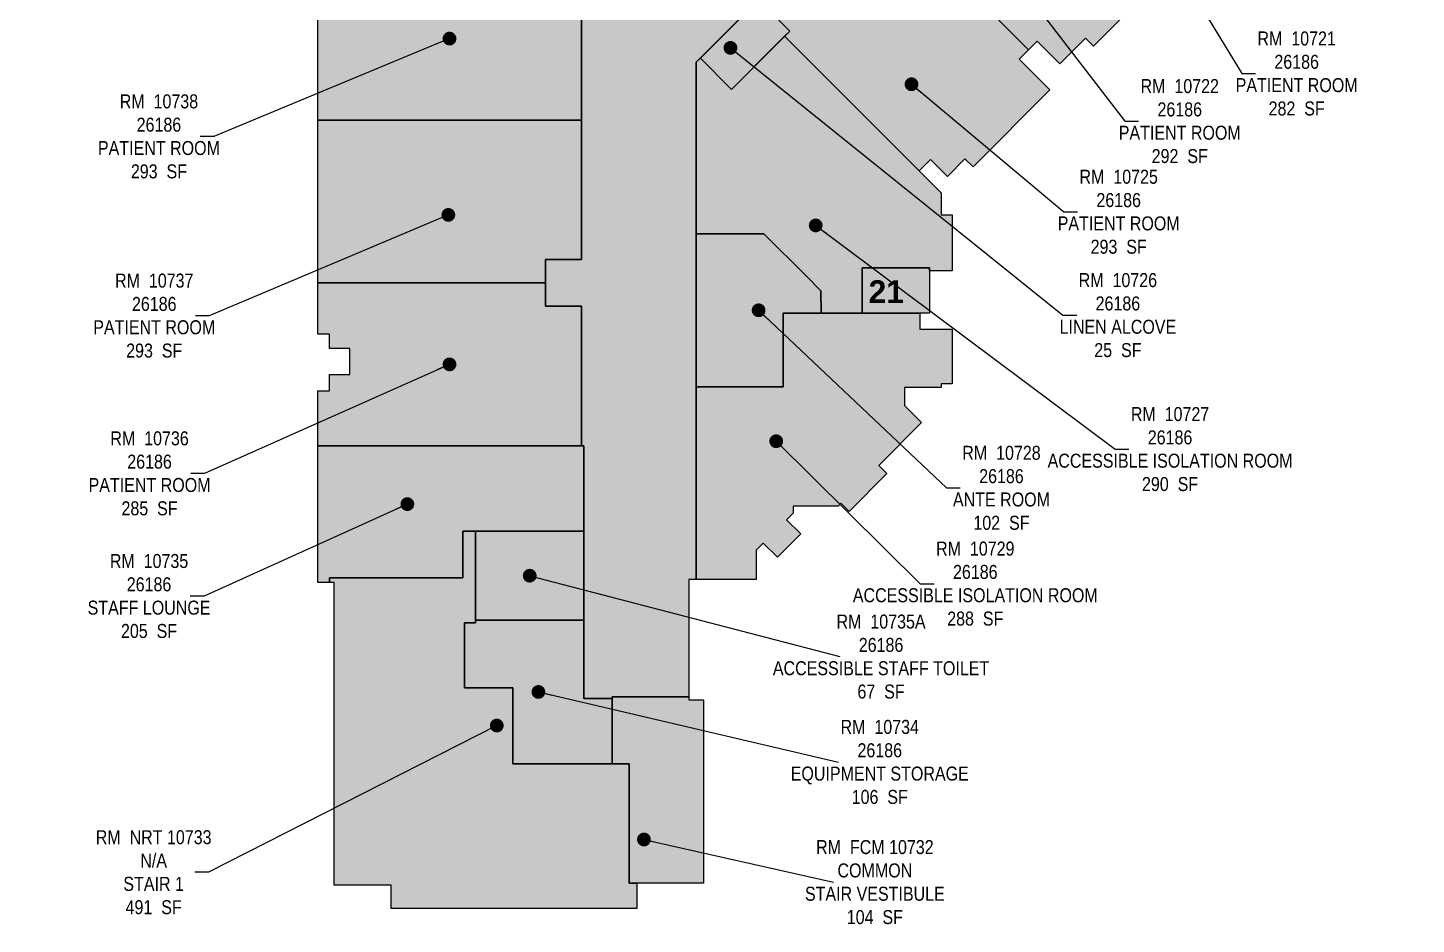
# Model space of a CAD drawing. Header units: inches. Extents: x -331 to 2565, y 2064 to 4565.
# Drawn here: x -331 to 1059, y 2064 to 2961 of the extents above; entities that cross this region are included whole.
import ezdxf

# ---------------------------------------------------------------- set-up
doc = ezdxf.new("R2010")
doc.units = ezdxf.units.IN
doc.header["$LTSCALE"] = 96
doc.header["$MEASUREMENT"] = 0
doc.layers.get('Defpoints').update_dxf_attribs({"color": 31})
for name, color, linetype in [('0-LABEL', 3, 'Continuous'), ('1-NRT', 200, 'Continuous'), ('1-NRT-PTN', 253, 'Continuous'), ('3-FCM', 190, 'Continuous'), ('3-FCM-PTN', 9, 'Continuous'), ('4-OCC', 6, 'Continuous'), ('4-OCC-PTN', 95, 'Continuous')]:
    doc.layers.add(name, color=color, linetype=linetype)
doc.styles.add('AE-101i$0$Arial_B', font='arialbd.ttf', dxfattribs={"height": 9.132806})
doc.styles.add('ArialN', font='ARIALN.TTF')
doc.dimstyles.new('AB-220', dxfattribs={"dimscale": 220, "dimtxt": 0.070312, "dimasz": 0.0625, "dimexe": 0.0625, "dimexo": 0.125, "dimgap": 0.1875, "dimtad": 0, "dimdec": 4, "dimrnd": 0.0625, "dimzin": 0, "dimdsep": 46, "dimlunit": 4, "dimtxsty": 'ArialN', "dimblk": 'ARCHTICK', "dimcen": 0.0625, "dimclrd": 256, "dimclre": 256, "dimclrt": 256, "dimadec": 0, "dimazin": 0, "dimtfac": 1, "dimtdec": 4, "dimtofl": 0, "dimtmove": 2, "dimatfit": 3, "dimldrblk": 'DOT', "dimfxl": 0, "dimfrac": 2, "dimtolj": 1, "dimtzin": 0, "dimlwd": -1, "dimlwe": -1, "dimarcsym": 0})

# ---------------------------------------------------------------- blocks, each defined once
blk = doc.blocks.new('_ArchTick')
at = {"color": 0, "linetype": 'ByBlock', "const_width": 0.15}
blk.add_lwpolyline([(-0.5, -0.5), (0.5, 0.5)], dxfattribs=at)
blk = doc.blocks.new('_Dot')
at = {"lineweight": -2}
blk.add_line((-0.5, 0), (-1, 0), dxfattribs=at)
at = {"const_width": 0.5}
blk.add_lwpolyline([(-0.25, 0, 1), (0.25, 0, 1)], format="xyb", close=True, dxfattribs=at)
blk = doc.blocks.new('tags10')
at = {"layer": '0-LABEL', "char_height": 14, "attachment_point": 5, "style": 'ArialN'}
for s, insert in [('RM  10721\\P26186\\PPATIENT ROOM\\P282  SF', (938.9, 2915.1)), ('RM  10722\\P26186\\PPATIENT ROOM\\P292  SF', (821.9, 2867.5)), ('RM  10738\\P26186\\PPATIENT ROOM\\P293  SF', (-199.6, 2852.2)), ('RM  10725\\P26186\\PPATIENT ROOM\\P293  SF', (760.8, 2776.8)), ('RM  10737\\P26186\\PPATIENT ROOM\\P293  SF', (-204.3, 2672.9)), ('RM  10726\\P26186\\PLINEN ALCOVE\\P25  SF', (760, 2673.4)), ('RM  10727\\P26186\\PACCESSIBLE ISOLATION ROOM\\P290  SF', (812.2, 2539.4)), ('RM  10736\\P26186\\PPATIENT ROOM\\P285  SF', (-209, 2515.1)), ('RM  10728\\P26186\\PANTE ROOM\\P102  SF', (643.5, 2500.6)), ('RM  10729\\P26186\\PACCESSIBLE ISOLATION ROOM\\P288  SF', (617.3, 2404.8)), ('RM  10735\\P26186\\PSTAFF LOUNGE\\P205  SF', (-209.5, 2392.4)), ('RM  10735A\\P26186\\PACCESSIBLE STAFF TOILET\\P67  SF', (523, 2331.8)), ('RM  10734\\P26186\\PEQUIPMENT STORAGE\\P106  SF', (521.7, 2226.4)), ('RM  NRT 10733\\PN/A\\PSTAIR 1\\P491  SF', (-204.9, 2116.1)), ('RM  FCM 10732\\PCOMMON\\PSTAIR VESTIBULE\\P104  SF', (516.8, 2106.2))]:
    blk.add_mtext(s, dxfattribs=dict(at, insert=insert))
at = {"layer": '0-LABEL', "annotation_type": 0, "has_hookline": 1, "hookline_direction": 0, "text_width": 119.6}
for points in [[(760, 3119), (883.9, 2915.1), (897.7, 2915.1)], [(676.4, 2984.7), (766.9, 2867.5), (780.6, 2867.5)]]:
    blk.add_leader(points, dimstyle='AB-220', dxfattribs=at)
at = {"layer": '0-LABEL', "annotation_type": 0, "has_hookline": 1}
for points, hookline_direction, text_width in [([(91.2, 2950.1), (-144.6, 2852.2), (-158.3, 2852.2)], 1, 119.6), ([(372.3, 2940.8), (705, 2673.4), (718.8, 2673.4)], 0, 114.7), ([(553.5, 2904.4), (705.8, 2776.8), (719.5, 2776.8)], 0, 119.6), ([(90, 2773.7), (-149.3, 2672.9), (-163.1, 2672.9)], 1, 119.6), ([(457.6, 2763.2), (757.2, 2539.4), (770.9, 2539.4)], 0, 243.9), ([(400.5, 2678.3), (588.5, 2500.6), (602.2, 2500.6)], 0, 95.9), ([(91.2, 2624.2), (-154, 2515.1), (-167.8, 2515.1)], 1, 119.6), ([(418.1, 2547.3), (562.3, 2404.8), (576.1, 2404.8)], 0, 243.9), ([(49, 2484.4), (-154.5, 2392.4), (-168.2, 2392.4)], 1, 121.4), ([(171.4, 2412.8), (481.8, 2331.8)], 0, 216.3), ([(180.1, 2296.5), (480.5, 2226.4)], 0, 176.1), ([(138.5, 2262.9), (-149.9, 2116.1), (-163.7, 2116.1)], 1, 113.9), ([(285.7, 2148.9), (475.5, 2106.2)], 0, 138.3)]:
    blk.add_leader(points, dimstyle='AB-220', override={"dimfxl": 0.0625}, dxfattribs=dict(at, hookline_direction=hookline_direction, text_width=text_width))

msp = doc.modelspace()

# ---------------------------------------------------------------- hatches: boundary and pattern name
at = {"layer": '1-NRT-PTN'}
h = msp.add_hatch(color=256, dxfattribs=at)
h.dxf.hatch_style = 1
h.paths.add_polyline_path([(571.6, 2720.8), (571.6, 2675.4), (504.1, 2675.4), (504.1, 2720.8)])
h = msp.add_hatch(color=256, dxfattribs=at)
h.dxf.hatch_style = 1
h.paths.add_polyline_path([(270.8, 2224.7), (270.8, 2105.3), (278.6, 2105.3), (278.6, 2079.7), (32.7, 2079.7), (32.7, 2103.1), (-24.4, 2103.1), (-24.4, 2406.1), (-28.8, 2406.1), (-28.8, 2410.7), (104.5, 2410.7), (104.5, 2457.3), (117.1, 2457.3), (117.1, 2365.8), (106.3, 2365.8), (106.3, 2300.6), (154.5, 2300.6), (154.5, 2224.7)])
at = {"layer": '3-FCM-PTN'}
h = msp.add_hatch(color=256, dxfattribs=at)
h.dxf.hatch_style = 1
edge = h.paths.add_edge_path()
edge.add_line((602.5, 3904.3), (651.6, 3803.3))
edge.add_line((651.6, 3803.3), (649.4, 3802.2))
edge.add_line((649.4, 3802.2), (639.7, 3797.3))
edge.add_line((639.7, 3797.3), (630.1, 3792.2))
edge.add_line((630.1, 3792.2), (620.6, 3786.9))
edge.add_line((620.6, 3786.9), (615.3, 3792.2))
edge.add_line((615.3, 3792.2), (609.3, 3788.8))
edge.add_line((609.3, 3788.8), (603.7, 3785.4))
edge.add_line((603.7, 3785.4), (591.3, 3777.7))
edge.add_line((591.3, 3777.7), (579.1, 3769.7))
edge.add_line((579.1, 3769.7), (567.2, 3761.4))
edge.add_line((567.2, 3761.4), (544, 3743.9))
edge.add_line((544, 3743.9), (541.5, 3741.9))
edge.add_line((541.5, 3741.9), (575.7, 3707.7))
edge.add_line((575.7, 3707.7), (613.7, 3745.7))
edge.add_line((613.7, 3745.7), (646.1, 3713.3))
edge.add_line((646.1, 3713.3), (641.5, 3708.7))
edge.add_line((641.5, 3708.7), (645, 3705.2))
edge.add_line((645, 3705.2), (491.2, 3551.5))
edge.add_line((491.2, 3551.5), (487.8, 3555))
edge.add_line((487.8, 3555), (483.2, 3550.4))
edge.add_line((483.2, 3550.4), (450.8, 3582.8))
edge.add_line((450.8, 3582.8), (495.3, 3627.3))
edge.add_line((495.3, 3627.3), (460.6, 3662))
edge.add_line((460.6, 3662), (458.6, 3659.6))
edge.add_line((458.6, 3659.6), (456.7, 3657.2))
edge.add_line((456.7, 3657.2), (449.1, 3647.7))
edge.add_line((449.1, 3647.7), (440.5, 3636.2))
edge.add_line((440.5, 3636.2), (431.7, 3623.9))
edge.add_line((431.7, 3623.9), (423.1, 3611.3))
edge.add_line((423.1, 3611.3), (415.4, 3599.2))
edge.add_line((415.4, 3599.2), (408, 3586.8))
edge.add_line((408, 3586.8), (403.8, 3579.6))
edge.add_line((403.8, 3579.6), (396.6, 3566.3))
edge.add_line((396.6, 3566.3), (401.9, 3563.5))
edge.add_line((401.9, 3563.5), (381.7, 3521.3))
edge.add_line((381.7, 3521.3), (382.8, 3520.8))
edge.add_line((382.8, 3520.8), (377, 3506.7))
edge.add_line((377, 3506.7), (371.6, 3492.4))
edge.add_line((371.6, 3492.4), (366.6, 3478))
edge.add_line((366.6, 3478), (361.9, 3463.4))
edge.add_line((361.9, 3463.4), (357.7, 3448.8))
edge.add_line((357.7, 3448.8), (357.7, 3448.8))
edge.add_line((357.7, 3448.8), (357.7, 3402.7))
edge.add_line((357.7, 3402.7), (376.8, 3402.7))
edge.add_line((376.8, 3402.7), (376.8, 3324.3))
edge.add_line((376.8, 3324.3), (335.9, 3324.3))
edge.add_line((335.9, 3324.3), (335.6, 3313.1))
edge.add_line((335.6, 3313.1), (335.5, 3301.2))
edge.add_line((335.5, 3301.2), (335.5, 3138.7))
edge.add_line((335.5, 3138.7), (394.7, 3138.7))
edge.add_line((394.7, 3138.7), (523.7, 3267.7))
edge.add_line((523.7, 3267.7), (774.3, 3518.3))
edge.add_line((774.3, 3518.3), (814.7, 3477.8))
edge.add_line((814.7, 3477.8), (866.3, 3477.8))
edge.add_line((866.3, 3477.8), (866.3, 3359.8))
edge.add_line((866.3, 3359.8), (846.2, 3359.8))
edge.add_line((846.2, 3359.8), (846.2, 3359.6))
edge.add_line((846.2, 3359.6), (781.7, 3359.6))
edge.add_line((781.7, 3359.6), (781.7, 3350.9))
edge.add_line((781.7, 3350.9), (776.6, 3350.9))
edge.add_line((776.6, 3350.9), (745.9, 3320.2))
edge.add_line((745.9, 3320.2), (738.9, 3327.2))
edge.add_line((738.9, 3327.2), (642, 3230))
edge.add_line((642, 3230), (667.5, 3204.5))
edge.add_line((667.5, 3204.5), (634.5, 3171.5))
edge.add_line((634.5, 3171.5), (609.1, 3197))
edge.add_line((609.1, 3197), (338.1, 2926.4))
edge.add_line((338.1, 2926.4), (338.1, 2409.1))
edge.add_line((338.1, 2409.1), (330.6, 2409.1))
edge.add_line((330.6, 2409.1), (330.6, 2291.6))
edge.add_line((330.6, 2291.6), (253.8, 2291.6))
edge.add_line((253.8, 2291.6), (253.8, 2289.8))
edge.add_line((253.8, 2289.8), (225.7, 2289.8))
edge.add_line((225.7, 2289.8), (225.7, 2542.6))
edge.add_line((225.7, 2542.6), (223.1, 2542.6))
edge.add_line((223.1, 2542.6), (223.1, 2682.3))
edge.add_line((223.1, 2682.3), (187.1, 2682.3))
edge.add_line((187.1, 2682.3), (187.1, 2729))
edge.add_line((187.1, 2729), (223.1, 2729))
edge.add_line((223.1, 2729), (223.1, 3008.3))
edge.add_line((223.1, 3008.3), (187.1, 3008.3))
edge.add_line((187.1, 3008.3), (187.1, 3055))
edge.add_line((187.1, 3055), (223.1, 3055))
edge.add_line((223.1, 3055), (223.1, 3287.3))
edge.add_line((223.1, 3287.3), (224.5, 3287.3))
edge.add_line((224.5, 3287.3), (224.7, 3291.3))
edge.add_line((224.7, 3291.3), (225.9, 3342.3))
edge.add_line((225.9, 3342.3), (225.9, 3344.9))
edge.add_line((225.9, 3344.9), (226.4, 3351))
edge.add_line((226.4, 3351), (226.8, 3354.5))
edge.add_line((226.8, 3354.5), (232.7, 3405.1))
edge.add_line((232.7, 3405.1), (233.2, 3409.2))
edge.add_line((233.2, 3409.2), (232.1, 3409.4))
edge.add_line((232.1, 3409.4), (232.7, 3413.1))
edge.add_line((232.7, 3413.1), (241.5, 3447.1))
edge.add_line((241.5, 3447.1), (251.4, 3486.1))
edge.add_line((251.4, 3486.1), (263.7, 3524.4))
edge.add_line((263.7, 3524.4), (274.2, 3557.9))
edge.add_line((274.2, 3557.9), (275.7, 3561.4))
edge.add_line((275.7, 3561.4), (276.7, 3560.9))
edge.add_line((276.7, 3560.9), (278.4, 3564.6))
edge.add_line((278.4, 3564.6), (303.1, 3616.7))
edge.add_line((303.1, 3616.7), (332.4, 3666.2))
edge.add_line((332.4, 3666.2), (334.5, 3669.7))
edge.add_line((334.5, 3669.7), (333.6, 3670.3))
edge.add_line((333.6, 3670.3), (335.7, 3673.5))
edge.add_line((335.7, 3673.5), (357.6, 3701))
edge.add_line((357.6, 3701), (382.5, 3732.5))
edge.add_line((382.5, 3732.5), (382.5, 3732.5))
edge.add_line((382.5, 3732.5), (384.7, 3735.2))
edge.add_line((384.7, 3735.2), (409.2, 3762.5))
edge.add_line((409.2, 3762.5), (432.5, 3788.8))
edge.add_line((432.5, 3788.8), (435.3, 3791.5))
edge.add_line((435.3, 3791.5), (436, 3790.7))
edge.add_line((436, 3790.7), (439.1, 3793.3))
edge.add_line((439.1, 3793.3), (477.8, 3826.5))
edge.add_line((477.8, 3826.5), (482.7, 3830.8))
edge.add_line((482.7, 3830.8), (488.1, 3834.6))
edge.add_line((488.1, 3834.6), (533.1, 3866.5))
edge.add_line((533.1, 3866.5), (566.8, 3885.6))
edge.add_arc((898.5, 3297.1), 675.5, 116.0007, 119.4083, ccw=False)
edge.add_arc((928.5, 3235.6), 744, 115.9892, 116.0007, ccw=False)
h = msp.add_hatch(color=256, dxfattribs=at)
h.dxf.hatch_style = 1
h.paths.add_polyline_path([(345.3, 2105.3), (270.8, 2105.3), (270.8, 2224.7), (253.8, 2224.7), (253.8, 2291.6), (330.6, 2291.6), (330.6, 2288.5), (345.3, 2288.5)])
at = {"layer": '4-OCC-PTN'}
h = msp.add_hatch(color=109, dxfattribs=at)
h.dxf.hatch_style = 1
h.paths.add_polyline_path([(816.6, 3023.4), (735.6, 2942.4), (727.6, 2950.5), (702, 2924.8), (679.3, 2947.5), (670.6, 2938.8), (510.6, 3098.8), (609.1, 3197), (634.5, 3171.5), (651, 3188)])
h = msp.add_hatch(color=109, dxfattribs=at)
h.dxf.hatch_style = 1
h.paths.add_polyline_path([(670.6, 2938.8), (661.3, 2929.4), (692, 2898.8), (615.1, 2821.9), (607, 2829.9), (589.4, 2812.3), (572.5, 2829.3), (561, 2817.9), (426.5, 2952.4), (431.6, 2957.5), (400.5, 2988.6), (510.6, 3098.8)])
h = msp.add_hatch(color=109, dxfattribs=at)
h.dxf.hatch_style = 1
h.paths.add_polyline_path([(223.1, 2868.6), (-40.7, 2868.6), (-40.7, 3031.6), (187.1, 3031.6), (187.1, 3008.3), (223.1, 3008.3), (223.1, 2932.1)])
h = msp.add_hatch(color=109, dxfattribs=at)
h.dxf.hatch_style = 1
h.paths.add_polyline_path([(400.5, 2988.6), (431.6, 2957.5), (373.3, 2899.3), (342.2, 2930.5)])
h = msp.add_hatch(color=109, dxfattribs=at)
h.dxf.hatch_style = 1
h.paths.add_polyline_path([(426.5, 2952.4), (583, 2795.9), (583, 2773.8), (594.3, 2773.8), (594.3, 2717.8), (571.6, 2717.8), (571.6, 2720.8), (504.1, 2720.8), (504.1, 2675.4), (463, 2675.4), (462.9, 2697.7), (448.6, 2712), (405.7, 2754.9), (338.1, 2754.9), (338.1, 2834.5), (338.1, 2926.4), (342.2, 2930.5), (373.3, 2899.3), (419.5, 2945.4)])
h = msp.add_hatch(color=109, dxfattribs=at)
h.dxf.hatch_style = 1
h.paths.add_polyline_path([(223.1, 2868.6), (223.1, 2729), (187.1, 2729), (187.1, 2705.8), (-40.7, 2705.8), (-40.7, 2868.6)])
h = msp.add_hatch(color=109, dxfattribs=at)
h.dxf.hatch_style = 1
h.paths.add_polyline_path([(462.9, 2697.7), (463, 2675.4), (425, 2675.4), (425, 2601.6), (338.1, 2601.6), (338.1, 2754.9), (405.7, 2754.9), (448.6, 2712)])
h = msp.add_hatch(color=109, dxfattribs=at)
h.dxf.hatch_style = 1
h.paths.add_polyline_path([(223.1, 2682.3), (223.1, 2542.6), (-40.7, 2542.6), (-40.7, 2597.8), (-28.9, 2597.8), (-28.9, 2614.2), (-8.5, 2614.2), (-8.5, 2640), (-28.9, 2640), (-28.9, 2654.3), (-40.7, 2654.3), (-40.7, 2705.8), (187.1, 2705.8), (187.1, 2682.3)])
h = msp.add_hatch(color=109, dxfattribs=at)
h.dxf.hatch_style = 1
h.paths.add_polyline_path([(338.1, 2510.5), (338.1, 2601.6), (425, 2601.6), (425, 2675.4), (561.8, 2675.4), (561.8, 2659.3), (594.3, 2659.3), (594.3, 2604.6), (583, 2604.6), (583, 2601.1), (546.6, 2601.1), (546.6, 2583), (563.6, 2565.9), (520.7, 2523), (528.8, 2514.9), (491, 2477.1), (482.9, 2485.2), (480.2, 2482.5), (435.1, 2482.5), (435.1, 2475.3), (428.5, 2468.8), (442.6, 2454.6), (419.3, 2431.3), (405.2, 2445.4), (398.1, 2438.3), (398.1, 2409.1), (338.1, 2409.1)])
h = msp.add_hatch(color=109, dxfattribs=at)
h.dxf.hatch_style = 1
h.paths.add_polyline_path([(225.7, 2542.6), (225.7, 2457.3), (104.5, 2457.3), (104.5, 2410.7), (-28.8, 2410.7), (-28.8, 2406.1), (-40.7, 2406.1), (-40.7, 2542.6)])
h = msp.add_hatch(color=109, dxfattribs=at)
h.dxf.hatch_style = 1
h.paths.add_polyline_path([(225.7, 2368.4), (117.1, 2368.4), (117.1, 2410.7), (117.1, 2424.3), (117.1, 2457.3), (225.7, 2457.3)])
h = msp.add_hatch(color=109, dxfattribs=at)
h.dxf.hatch_style = 1
h.paths.add_polyline_path([(253.8, 2289.8), (253.8, 2224.7), (154.5, 2224.7), (154.5, 2300.6), (106.3, 2300.6), (106.3, 2365.8), (117.1, 2365.8), (117.1, 2368.4), (225.7, 2368.4), (225.7, 2289.8)])

# ---------------------------------------------------------------- linework, layer by layer
at = {"layer": '1-NRT'}
for points in [[(571.6, 2720.8), (571.6, 2675.4), (504.1, 2675.4), (504.1, 2720.8)], [(270.8, 2224.7), (270.8, 2105.3), (278.6, 2105.3), (278.6, 2079.7), (32.7, 2079.7), (32.7, 2103.1), (-24.4, 2103.1), (-24.4, 2406.1), (-28.8, 2406.1), (-28.8, 2410.7), (104.5, 2410.7), (104.5, 2457.3), (117.1, 2457.3), (117.1, 2365.8), (106.3, 2365.8), (106.3, 2300.6), (154.5, 2300.6), (154.5, 2224.7), (270.8, 2224.7)]]:
    msp.add_lwpolyline(points, close=True, dxfattribs=at)
at = {"layer": '3-FCM'}
msp.add_lwpolyline([(609.1, 3197), (338.1, 2926.4), (338.1, 2409.1), (330.6, 2409.1), (330.6, 2291.6), (253.8, 2291.6), (253.8, 2289.8), (225.7, 2289.8), (225.7, 2542.6), (223.1, 2542.6), (223.1, 2682.3), (187.1, 2682.3), (187.1, 2729), (223.1, 2729), (223.1, 3008.3)], dxfattribs=at)
msp.add_lwpolyline([(345.3, 2105.3), (270.8, 2105.3), (270.8, 2224.7), (253.8, 2224.7), (253.8, 2291.6), (330.6, 2291.6), (330.6, 2288.5), (345.3, 2288.5)], close=True, dxfattribs=at)
at = {"layer": '4-OCC'}
msp.add_line((405.7, 2754.9), (448.6, 2712), dxfattribs=at)
for points in [[(816.6, 3023.4), (735.6, 2942.4), (727.6, 2950.5), (702, 2924.8), (679.3, 2947.5), (670.6, 2938.8), (510.6, 3098.8), (609.1, 3197), (634.5, 3171.5), (651, 3188), (816.6, 3023.4)], [(670.6, 2938.8), (661.3, 2929.4), (692, 2898.8), (615.1, 2821.9), (607, 2829.9), (589.4, 2812.3), (572.5, 2829.3), (561, 2817.9), (426.5, 2952.4), (431.6, 2957.5), (400.5, 2988.6), (510.6, 3098.8), (670.6, 2938.8)], [(223.1, 2868.6), (-40.7, 2868.6), (-40.7, 3031.6), (187.1, 3031.6), (187.1, 3008.3), (223.1, 3008.3), (223.1, 2932.1)], [(400.5, 2988.6), (431.6, 2957.5), (373.3, 2899.3), (342.2, 2930.5)], [(426.5, 2952.4), (426.5, 2952.4), (426.5, 2952.4), (583, 2795.9), (583, 2773.8), (594.3, 2773.8), (594.3, 2717.8), (571.6, 2717.8), (571.6, 2720.8), (504.1, 2720.8), (504.1, 2675.4), (463, 2675.4), (462.9, 2697.7), (448.6, 2712), (405.7, 2754.9), (338.1, 2754.9), (338.1, 2834.5), (338.1, 2926.4), (342.2, 2930.5), (373.3, 2899.3), (373.3, 2899.3), (419.5, 2945.4), (426.5, 2952.4)], [(223.1, 2868.6), (223.1, 2729), (187.1, 2729), (187.1, 2705.8), (-40.7, 2705.8), (-40.7, 2868.6)], [(462.9, 2697.7), (463, 2675.4), (425, 2675.4), (425, 2601.6), (338.1, 2601.6), (338.1, 2754.9), (405.7, 2754.9), (448.6, 2712)], [(223.1, 2682.3), (223.1, 2542.6), (-40.7, 2542.6), (-40.7, 2597.8), (-28.9, 2597.8), (-28.9, 2614.2), (-8.5, 2614.2), (-8.5, 2640), (-28.9, 2640), (-28.9, 2654.3), (-40.7, 2654.3), (-40.7, 2705.8), (187.1, 2705.8), (187.1, 2682.3)], [(338.1, 2510.5), (338.1, 2601.6), (425, 2601.6), (425, 2675.4), (561.8, 2675.4), (561.8, 2659.3), (594.3, 2659.3), (594.3, 2604.6), (583, 2604.6), (583, 2601.1), (546.6, 2601.1), (546.6, 2583), (563.6, 2565.9), (520.7, 2523), (528.8, 2514.9), (491, 2477.1), (482.9, 2485.2), (480.2, 2482.5), (435.1, 2482.5), (435.1, 2475.3), (428.5, 2468.8), (442.6, 2454.6), (419.3, 2431.3), (405.2, 2445.4), (398.1, 2438.3), (398.1, 2409.1), (338.1, 2409.1), (338.1, 2510.5)], [(225.7, 2542.6), (225.7, 2457.3), (104.5, 2457.3), (104.5, 2410.7), (-28.8, 2410.7), (-28.8, 2406.1), (-40.7, 2406.1), (-40.7, 2542.6)], [(225.7, 2368.4), (117.1, 2368.4), (117.1, 2410.7), (117.1, 2424.3), (117.1, 2457.3), (225.7, 2457.3)], [(253.8, 2289.8), (253.8, 2224.7), (154.5, 2224.7), (154.5, 2300.6), (106.3, 2300.6), (106.3, 2365.8), (117.1, 2365.8), (117.1, 2368.4), (225.7, 2368.4), (225.7, 2289.8)]]:
    msp.add_lwpolyline(points, close=True, dxfattribs=at)

# ---------------------------------------------------------------- block references
at = {"layer": '0-LABEL'}
msp.add_blockref('tags10', (0, 0), dxfattribs=at)

# ---------------------------------------------------------------- texts
at = {"layer": 'Defpoints', "style": 'AE-101i$0$Arial_B'}
msp.add_text('21', height=22.83, dxfattribs=at).set_placement((510.5, 2685.5))

doc.saveas('drawing.dxf')
